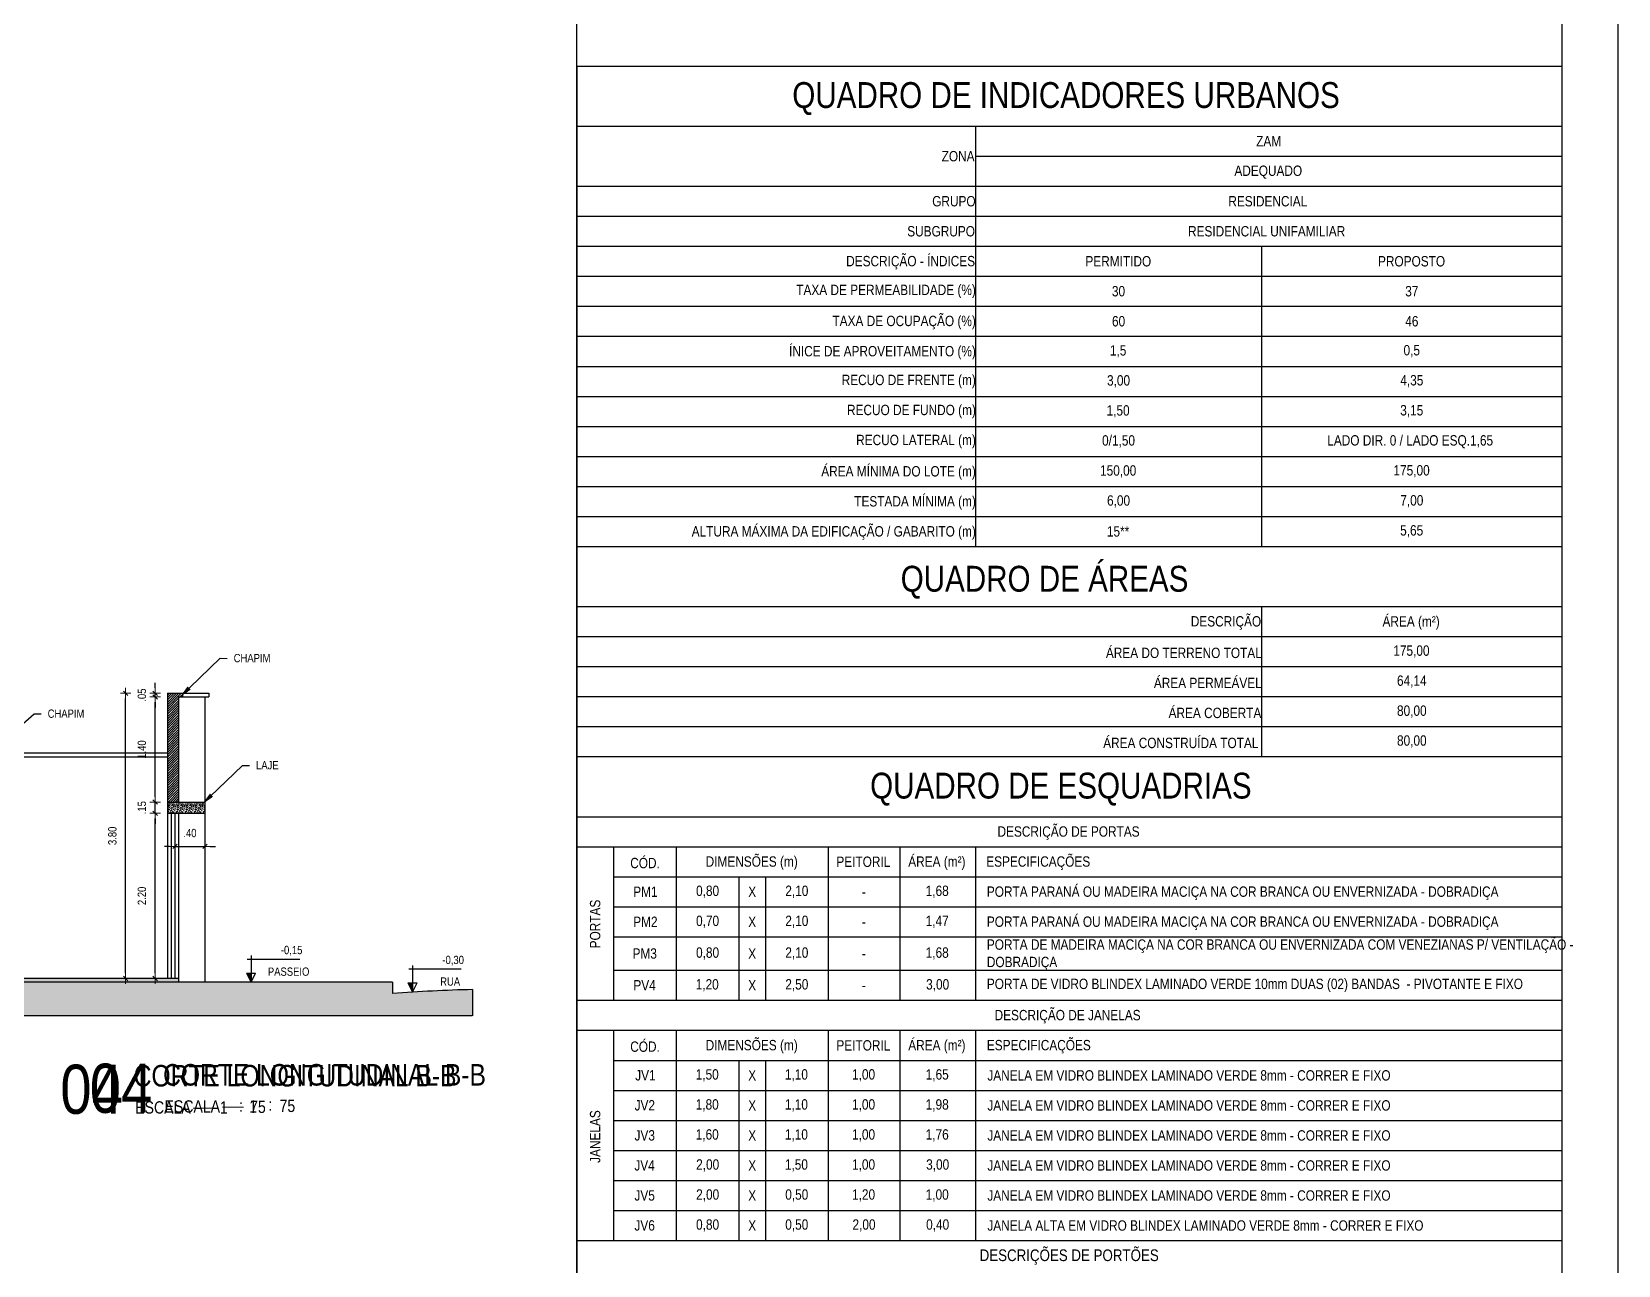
# Model space of a CAD drawing. Header units: millimetres. Extents: x -677 to -23, y -135 to 1112.
# Drawn here: x -186.03 to -164.89, y 861.22 to 877.66 of the extents above; entities that cross this region are included whole.
import ezdxf
from ezdxf.enums import TextEntityAlignment as Align

# ---------------------------------------------------------------- set-up
doc = ezdxf.new("R2010")
doc.units = ezdxf.units.MM
doc.header["$LTSCALE"] = 20
doc.header["$MEASUREMENT"] = 0
doc.header["$PDSIZE"] = -5
doc.linetypes.add('CONTINU', pattern=[0])
doc.linetypes.add('HIDDEN2', pattern=[0.1875, 0.125, -0.0625])
doc.layers.get('0').update_dxf_attribs({"linetype": 'CONTINUOUS'})
doc.layers.get('Defpoints').update_dxf_attribs({"linetype": 'CONTINUOUS'})
for name, color, linetype in [('AR-ALV', 5, 'CONTINUOUS'), ('COTAS', 7, 'CONTINUOUS'), ('E-hatch', 8, 'CONTINUOUS'), ('E-txt-g', 3, 'CONTINUOUS'), ('E-TXT-Y', 2, 'CONTINUOUS')]:
    doc.layers.add(name, color=color, linetype=linetype)
for name, color, linetype, lineweight in [('E-Cta-W', 7, 'CONTINUOUS', 20), ('E-Pen-C', 4, 'CONTINUOUS', 15), ('E-Pen-G', 3, 'CONTINUOUS', 30), ('E-Txt-W', 7, 'CONTINUOUS', 20)]:
    doc.layers.add(name, color=color, linetype=linetype, lineweight=lineweight)
doc.styles.add('F2', font='swissc.ttf')
doc.styles.add('REG60', font='romans.shx', dxfattribs={"width": 0.8, "height": 0.15})
doc.styles.add('REG80', font='romans.shx', dxfattribs={"width": 0.8, "height": 0.2})
doc.dimstyles.new('DIMENSION-1', dxfattribs={"dimtxt": 0.11, "dimasz": 0.07, "dimexe": 1, "dimexo": 0, "dimgap": 0.12, "dimtad": 1, "dimzin": 7, "dimdsep": 46, "dimtxsty": 'F2', "dimblk1": 'TRACO', "dimblk2": 'TRACO', "dimsah": 1, "dimcen": 1, "dimse1": 1, "dimse2": 1, "dimclrd": 256, "dimclre": 256, "dimclrt": 6, "dimadec": 0, "dimazin": 0, "dimtfac": 1, "dimtix": 1, "dimtmove": 2, "dimatfit": 3, "dimldrblk": 'TRACO', "dimfxl": 1, "dimtolj": 1, "dimtzin": 0, "dimarcsym": 0})
doc.dimstyles.get("Standard").update_dxf_attribs({"dimtxt": 0.18, "dimasz": 0.18, "dimexe": 0.18, "dimexo": 0.0625, "dimgap": 0.09, "dimtad": 0, "dimtih": 1, "dimtoh": 1, "dimdec": 4, "dimzin": 0, "dimdsep": 46, "dimtxsty": 'Standard', "dimcen": 0.09, "dimadec": 0, "dimazin": 0, "dimtfac": 1, "dimtdec": 4, "dimtofl": 0, "dimtmove": 0, "dimatfit": 3, "dimfxl": 1, "dimtolj": 1, "dimtzin": 0, "dimarcsym": 0})

# ---------------------------------------------------------------- blocks, each defined once
blk = doc.blocks.new('IND_DES')
at = {"layer": 'E-Txt-W', "color": 7}
blk.add_line((0.027, -0.243), (0.198, -0.243), dxfattribs=at)
at = {"layer": 'E-txt-g', "color": 7, "style": 'F2'}
for s, p in [('ESCALA', (-0.446, -0.286)), ('1', (0.243, -0.286)), (':', (0.399, -0.271))]:
    blk.add_text(s, height=0.1, dxfattribs=at).set_placement(p)
blk.add_attdef('ESCALA', (0.49, -0.281), '', height=0.1, dxfattribs=at)
at = {"layer": 'E-Txt-W', "color": 6, "style": 'F2'}
blk.add_attdef('00', text='', height=0.4, dxfattribs=at).set_placement((-0.708, -0.288), align=Align.CENTER)
at = {"layer": 'E-TXT-Y', "color": 7, "style": 'F2'}
for tag, p in [('PROJETO', (-0.456, 0.183)), ('DESENHO', (-0.458, -0.066))]:
    blk.add_attdef(tag, p, '', height=0.175, dxfattribs=at)
blk = doc.blocks.new('TXT-AMB75')
at = {"layer": 'E-txt-g', "style": 'REG80', "width": 0.8, "flags": 8}
blk.add_attdef('TXT', text='', height=0.2, dxfattribs=at).set_placement((0.005, 0.296), align=Align.CENTER)
at = {"layer": 'E-Txt-W', "style": 'REG60', "width": 0.8, "flags": 8}
blk.add_attdef('TXT', text='', height=0.15, dxfattribs=at).set_placement((0.005, 0.027), align=Align.CENTER)
blk = doc.blocks.new('TRACO')
at = {"layer": 'E-Pen-C'}
for p, q in [((-1, 0), (1, 0)), ((0, 1), (0, -1))]:
    blk.add_line(p, q, dxfattribs=at)
at = {"layer": 'E-Pen-G'}
blk.add_line((-0.42, -0.42), (0.42, 0.42), dxfattribs=at)
blk = doc.blocks.new('*D1069')
at = {"color": 4, "lineweight": -2}
blk.add_line((-201.809, 865.064), (-201.809, 870.874), dxfattribs=at)
at = {"layer": 'Defpoints', "color": 0, "linetype": 'Continuous'}
for p in [(-201.809, 870.944), (-200.465, 870.944), (-183.72, 864.994)]:
    blk.add_point(p, dxfattribs=at)
at = {"color": 4, "linetype": 'Continuous', "lineweight": -2, "xscale": 0.07, "yscale": 0.07, "zscale": 0.07}
for p, rotation in [((-201.809, 870.944), 90), ((-201.809, 864.994), 270)]:
    blk.add_blockref('TRACO', p, dxfattribs=dict(at, rotation=rotation))
at = {"color": 4, "linetype": 'Continuous', "insert": (-201.986, 867.969), "char_height": 0.11, "attachment_point": 5, "rotation": 90, "style": 'F2'}
blk.add_mtext('\\A1;5.95', dxfattribs=at)
blk = doc.blocks.new('*D1089')
at = {"color": 4, "lineweight": -2}
blk.add_line((-184.383, 865.114), (-184.383, 867.174), dxfattribs=at)
at = {"layer": 'Defpoints', "color": 0, "linetype": 'Continuous'}
for p in [(-184.383, 867.244), (-184.22, 867.244), (-184.22, 865.044)]:
    blk.add_point(p, dxfattribs=at)
at = {"color": 4, "linetype": 'Continuous', "lineweight": -2, "xscale": 0.07, "yscale": 0.07, "zscale": 0.07}
for p, rotation in [((-184.383, 867.244), 90), ((-184.383, 865.044), 270)]:
    blk.add_blockref('TRACO', p, dxfattribs=dict(at, rotation=rotation))
at = {"color": 4, "linetype": 'Continuous', "insert": (-184.56, 866.144), "char_height": 0.11, "attachment_point": 5, "rotation": 90, "style": 'F2'}
blk.add_mtext('\\A1;2.20', dxfattribs=at)
blk = doc.blocks.new('*D1090')
at = {"color": 4, "lineweight": -2}
for p, q in [((-184.383, 867.464), (-184.383, 867.534)), ((-184.383, 867.244), (-184.383, 867.394)), ((-184.383, 867.174), (-184.383, 867.104))]:
    blk.add_line(p, q, dxfattribs=at)
at = {"layer": 'Defpoints', "color": 0, "linetype": 'Continuous'}
for p in [(-184.383, 867.394), (-184.22, 867.394), (-184.22, 867.244)]:
    blk.add_point(p, dxfattribs=at)
at = {"color": 4, "linetype": 'Continuous', "lineweight": -2, "xscale": 0.07, "yscale": 0.07, "zscale": 0.07}
for p, rotation in [((-184.383, 867.394), 270), ((-184.383, 867.244), 90)]:
    blk.add_blockref('TRACO', p, dxfattribs=dict(at, rotation=rotation))
at = {"color": 4, "linetype": 'Continuous', "insert": (-184.56, 867.319), "char_height": 0.11, "attachment_point": 5, "rotation": 90, "style": 'F2'}
blk.add_mtext('\\A1;.15', dxfattribs=at)
blk = doc.blocks.new('*D1091')
at = {"color": 4, "lineweight": -2}
blk.add_line((-184.383, 867.464), (-184.383, 868.724), dxfattribs=at)
at = {"layer": 'Defpoints', "color": 0, "linetype": 'Continuous'}
for p in [(-184.383, 868.794), (-184.07, 868.794), (-184.22, 867.394)]:
    blk.add_point(p, dxfattribs=at)
at = {"color": 4, "linetype": 'Continuous', "lineweight": -2, "xscale": 0.07, "yscale": 0.07, "zscale": 0.07}
for p, rotation in [((-184.383, 868.794), 90), ((-184.383, 867.394), 270)]:
    blk.add_blockref('TRACO', p, dxfattribs=dict(at, rotation=rotation))
at = {"color": 4, "linetype": 'Continuous', "insert": (-184.56, 868.094), "char_height": 0.11, "attachment_point": 5, "rotation": 90, "style": 'F2'}
blk.add_mtext('\\A1;1.40', dxfattribs=at)
blk = doc.blocks.new('*D1092')
at = {"color": 4, "lineweight": -2}
for p, q in [((-184.383, 868.914), (-184.383, 868.984)), ((-184.383, 868.794), (-184.383, 868.844)), ((-184.383, 868.724), (-184.383, 868.654))]:
    blk.add_line(p, q, dxfattribs=at)
at = {"layer": 'Defpoints', "color": 0, "linetype": 'Continuous'}
for p in [(-184.383, 868.844), (-184.07, 868.844), (-184.07, 868.794)]:
    blk.add_point(p, dxfattribs=at)
at = {"color": 4, "linetype": 'Continuous', "lineweight": -2, "xscale": 0.07, "yscale": 0.07, "zscale": 0.07}
for p, rotation in [((-184.383, 868.844), 270), ((-184.383, 868.794), 90)]:
    blk.add_blockref('TRACO', p, dxfattribs=dict(at, rotation=rotation))
at = {"color": 4, "linetype": 'Continuous', "insert": (-184.56, 868.819), "char_height": 0.11, "attachment_point": 5, "rotation": 90, "style": 'F2'}
blk.add_mtext('\\A1;.05', dxfattribs=at)
blk = doc.blocks.new('*D1093')
at = {"color": 4, "lineweight": -2}
blk.add_line((-184.777, 865.114), (-184.777, 868.774), dxfattribs=at)
at = {"layer": 'Defpoints', "color": 0, "linetype": 'Continuous'}
for p in [(-184.777, 868.844), (-184.22, 868.844), (-184.22, 865.044)]:
    blk.add_point(p, dxfattribs=at)
at = {"color": 4, "linetype": 'Continuous', "lineweight": -2, "xscale": 0.07, "yscale": 0.07, "zscale": 0.07}
for p, rotation in [((-184.777, 868.844), 90), ((-184.777, 865.044), 270)]:
    blk.add_blockref('TRACO', p, dxfattribs=dict(at, rotation=rotation))
at = {"color": 4, "linetype": 'Continuous', "insert": (-184.953, 866.944), "char_height": 0.11, "attachment_point": 5, "rotation": 90, "style": 'F2'}
blk.add_mtext('\\A1;3.80', dxfattribs=at)
blk = doc.blocks.new('*D1094')
at = {"color": 4, "lineweight": -2}
for p, q in [((-184.19, 866.804), (-184.26, 866.804)), ((-184.12, 866.804), (-183.72, 866.804)), ((-183.65, 866.804), (-183.58, 866.804))]:
    blk.add_line(p, q, dxfattribs=at)
at = {"layer": 'Defpoints', "color": 0, "linetype": 'Continuous'}
for p in [(-184.12, 867.244), (-183.72, 867.244), (-183.72, 866.804)]:
    blk.add_point(p, dxfattribs=at)
at = {"color": 4, "linetype": 'Continuous', "lineweight": -2, "xscale": 0.07, "yscale": 0.07, "zscale": 0.07}
blk.add_blockref('TRACO', (-184.12, 866.804), dxfattribs=at)
at = {"color": 4, "linetype": 'Continuous', "lineweight": -2, "xscale": 0.07, "yscale": 0.07, "zscale": 0.07, "rotation": 180}
blk.add_blockref('TRACO', (-183.72, 866.804), dxfattribs=at)
at = {"color": 4, "linetype": 'Continuous', "insert": (-183.92, 866.981), "char_height": 0.11, "attachment_point": 5, "style": 'F2'}
blk.add_mtext('\\A1;.40', dxfattribs=at)

msp = doc.modelspace()

# ---------------------------------------------------------------- hatches: boundary and pattern name
at = {"layer": 'COTAS', "linetype": 'CONTINU'}
h = msp.add_hatch(dxfattribs=at)
h.set_pattern_fill('ANSI38', color=8, scale=0.25, style=0)
h.set_pattern_definition([(45, (-137.354455, 138.400943), (-0.0220970869, 0.0220970869), []), (135, (-137.354455, 138.400943), (-0.0662912607, 0.0220970869), [0.078125, -0.046875])])
h.paths.add_polyline_path([(-205.569, 865.144), (-205.569, 865.094), (-206.169, 865.094), (-206.169, 865.044), (-207.157, 865.044), (-207.162, 865.035), (-207.166, 865.044), (-209.795, 865.044), (-209.795, 864.544), (-180.157, 864.544), (-180.157, 864.896, 0.012456), (-181.22, 864.844), (-181.22, 864.994), (-184.07, 864.994), (-184.07, 865.044), (-186.956, 865.044), (-186.96, 865.035), (-186.965, 865.044), (-187.46, 865.044), (-187.46, 865.094), (-188.06, 865.094), (-188.06, 865.144)])
at = {"layer": 'E-hatch'}
h = msp.add_hatch(dxfattribs=at)
h.set_pattern_fill('ANSI31', color=256, scale=0.18, style=0)
h.set_pattern_definition([(45, (-138.504455, 178.922852), (-0.0159099026, 0.0159099026), [])])
h.paths.add_polyline_path([(-184.02, 868.794), (-184.02, 868.844), (-184.22, 868.844), (-184.22, 867.394), (-184.07, 867.394), (-184.07, 868.794)])
h = msp.add_hatch(dxfattribs=at)
h.set_pattern_fill('CONC', color=8, scale=0.12, style=0, pattern_type=2)
h.set_pattern_definition([(0, (0.114, 0.0768), (0, 0.12), [0, -0.12]), (0, (0.1152, 0.0348), (0, 0.12), [0, -0.12]), (0, (0.1188, 0.0996), (0, 0.12), [0, -0.12]), (338.1986, (0.0564, 0.0624), (0.36000003276, -0.11999998926), [0.01292436, -0.63329544]), (216.8699, (0.0684, 0.0576), (0.35999999014, 0.2400000148), [0.006, -0.594]), (130.6013, (0.0636, 0.054), (0.60000005055, -0.71999988218), [0.0110634, -1.09528188]), (206.5651, (0.024, 0.0396), (-0.119999899, -0.120000157), [0.00268332, -0.26564484]), (326.3099, (0.0216, 0.0384), (0.2399999469, -0.1200001601), [0.00432672, -0.42833952]), (108.4349, (0.0252, 0.036), (-0.1199998084, 0.2400000522), [0.00379476, -0.3756786]), (225, (0.1008, 0.0276), (-1e-17, -0.120000037), [0.00509112, -0.16461444]), (0, (0.0972, 0.024), (0.12, 0.12), [0.0072, -0.1128]), (135, (0.1044, 0.024), (-0.120000037, 0), [0.00509112, -0.16461444]), (251.5651, (0.0864, 0.1044), (0.1199998084, 0.2400000522), [0.00379476, -0.3756786]), (0, (0.0852, 0.1008), (0.12, 0.12), [0.006, -0.114]), (143.1301, (0.0912, 0.1008), (-0.35999999014, 0.2400000148), [0.006, -0.594]), (213.6901, (0.0228, 0.1056), (0.2399999469, 0.1200001601), [0.00432672, -0.42833952]), (341.5651, (0.0192, 0.1032), (-0.2400000522, 0.1199998084), [0.00758952, -0.37188384]), (126.8699, (0.0264, 0.1008), (0.2400000148, -0.35999999014), [0.006, -0.594]), (0, (0.0576, 0.1008), (0, 0.12), [0, -0.12]), (0, (0.0252, 0.0696), (0, 0.12), [0, -0.12]), (0, (0.0588, 0.0252), (0, 0.12), [0, -0.12]), (0, (0.0912, 0.0624), (0, 0.12), [0, -0.12]), (0, (0.0564, 0.0828), (0, 0.12), [0, -0.12]), (0, (0.03, 0.0864), (0, 0.12), [0, -0.12]), (0, (0.0408, 0.0792), (0, 0.12), [0, -0.12]), (0, (0.036, 0.0504), (0, 0.12), [0, -0.12]), (0, (0.0072, 0.0552), (0, 0.12), [0, -0.12]), (0, (0.0084, 0.0828), (0, 0.12), [0, -0.12]), (0, (0.0048, 0.1092), (0, 0.12), [0, -0.12]), (0, (0.042, 0.114), (0, 0.12), [0, -0.12]), (0, (0.0684, 0.1188), (0, 0.12), [0, -0.12]), (0, (0.1104, 0.114), (0, 0.12), [0, -0.12]), (0, (0.0816, 0.0768), (0, 0.12), [0, -0.12]), (0, (0.0696, 0.0984), (0, 0.12), [0, -0.12]), (0, (0.0792, 0.0408), (0, 0.12), [0, -0.12]), (0, (0.0432, 0.0348), (0, 0.12), [0, -0.12]), (0, (0.0792, 0.0084), (0, 0.12), [0, -0.12]), (0, (0.0396, 0.0156), (0, 0.12), [0, -0.12]), (0, (0.0012, 0.012), (0, 0.12), [0, -0.12]), (0, (0.0156, 0.006), (0, 0.12), [0, -0.12]), (0, (0.0168, 0.0228), (0, 0.12), [0, -0.12]), (0, (0.0972, 0.0036), (0, 0.12), [0, -0.12]), (0, (0.1116, 0.0528), (0, 0.12), [0, -0.12]), (0, (0.1056, 0.0888), (0, 0.12), [0, -0.12]), (0, (0.0504, 0.0024), (0, 0.12), [0, -0.12])])
h.paths.add_polyline_path([(-184.22, 867.394), (-184.22, 867.244), (-183.72, 867.244), (-183.72, 867.394)])

# ---------------------------------------------------------------- linework, layer by layer
at = {"color": 7, "linetype": 'Continuous'}
for p, q in [((-178.766, 859.953), (-178.766, 882.378)), ((-178.767, 872.799), (-165.641, 872.799)), ((-178.767, 872.399), (-165.641, 872.399)), ((-178.767, 871.599), (-165.641, 871.599)), ((-178.767, 871.199), (-165.641, 871.199)), ((-184.17, 867.244), (-184.17, 865.044)), ((-184.12, 867.244), (-184.12, 865.044))]:
    msp.add_line(p, q, dxfattribs=at)
at = {"linetype": 'Continuous'}
for p, q in [((-178.767, 877.199), (-165.641, 877.199)), ((-178.767, 877.199), (-178.767, 859.953)), ((-165.641, 877.199), (-165.641, 859.953)), ((-178.767, 876.399), (-165.641, 876.399)), ((-173.456, 876.399), (-173.456, 870.799)), ((-173.456, 875.999), (-165.641, 875.999)), ((-178.767, 875.599), (-165.641, 875.599)), ((-178.767, 875.199), (-165.641, 875.199)), ((-178.767, 874.799), (-165.641, 874.799)), ((-169.643, 874.799), (-169.643, 870.799)), ((-178.767, 874.399), (-165.641, 874.399)), ((-178.767, 873.999), (-165.641, 873.999)), ((-178.767, 873.599), (-165.641, 873.599)), ((-178.767, 873.199), (-165.641, 873.199)), ((-178.767, 871.999), (-165.641, 871.999)), ((-178.767, 870.799), (-165.641, 870.799)), ((-178.767, 869.999), (-165.641, 869.999)), ((-169.643, 869.999), (-169.643, 867.999)), ((-178.767, 869.599), (-165.641, 869.599)), ((-178.767, 869.199), (-165.641, 869.199)), ((-178.767, 868.799), (-165.641, 868.799)), ((-178.767, 868.399), (-165.641, 868.399)), ((-178.767, 867.999), (-165.641, 867.999)), ((-178.767, 867.199), (-165.641, 867.199)), ((-178.767, 866.799), (-165.641, 866.799)), ((-178.276, 866.799), (-178.276, 864.753)), ((-177.441, 866.799), (-177.441, 864.753)), ((-175.418, 866.799), (-175.418, 864.753)), ((-174.463, 866.799), (-174.463, 864.753)), ((-173.456, 866.799), (-173.456, 864.753)), ((-178.276, 866.399), (-165.641, 866.399)), ((-176.606, 866.399), (-176.606, 864.753)), ((-176.253, 866.399), (-176.253, 864.753)), ((-178.276, 865.999), (-165.641, 865.999)), ((-178.276, 865.599), (-165.641, 865.599)), ((-178.276, 865.599), (-165.641, 865.599)), ((-178.276, 865.153), (-165.641, 865.153)), ((-178.767, 864.753), (-165.641, 864.753)), ((-178.767, 864.353), (-165.641, 864.353)), ((-178.276, 864.353), (-178.276, 861.553)), ((-177.441, 864.353), (-177.441, 861.553)), ((-175.418, 864.353), (-175.418, 861.553)), ((-174.463, 864.353), (-174.463, 861.553)), ((-173.456, 864.353), (-173.456, 861.553)), ((-178.276, 863.953), (-165.641, 863.953)), ((-176.606, 863.953), (-176.606, 861.553)), ((-176.253, 863.953), (-176.253, 861.553)), ((-178.276, 863.553), (-165.641, 863.553)), ((-178.276, 863.153), (-165.641, 863.153)), ((-178.276, 862.753), (-165.641, 862.753)), ((-178.276, 862.353), (-165.641, 862.353)), ((-178.276, 861.953), (-165.641, 861.953)), ((-178.767, 861.553), (-165.641, 861.553))]:
    msp.add_line(p, q, dxfattribs=at)
at = {"color": 5, "linetype": 'Continuous'}
for p, q in [((-184.22, 868.844), (-184.22, 867.244)), ((-184.22, 868.844), (-184.02, 868.844)), ((-184.07, 868.794), (-184.07, 867.394)), ((-184.07, 868.794), (-184.02, 868.794)), ((-184.02, 868.844), (-184.02, 868.794)), ((-184.22, 867.394), (-183.72, 867.394)), ((-184.22, 867.244), (-183.72, 867.244)), ((-183.72, 867.394), (-183.72, 867.244))]:
    msp.add_line(p, q, dxfattribs=at)
at = {"color": 8, "linetype": 'Continuous'}
for p, q in [((-184.22, 868.044), (-188.06, 868.044)), ((-184.22, 867.994), (-188.06, 867.994)), ((-184.22, 867.244), (-184.22, 865.044)), ((-184.07, 867.244), (-184.07, 865.044)), ((-180.157, 864.896), (-180.157, 864.545))]:
    msp.add_line(p, q, dxfattribs=at)
at = {"color": 2, "linetype": 'Continuous'}
for p, q in [((-184.07, 867.244), (-184.22, 867.244)), ((-184.22, 867.244), (-184.07, 867.244))]:
    msp.add_line(p, q, dxfattribs=at)
for p, q in [((-183.106, 865.349), (-183.106, 864.994)), ((-183.167, 865.116), (-183.106, 864.994)), ((-183.167, 865.116), (-183.045, 865.116)), ((-183.156, 865.303), (-182.456, 865.303)), ((-183.106, 864.994), (-183.045, 865.116)), ((-181.004, 865.171), (-180.305, 865.171)), ((-180.954, 865.217), (-180.954, 864.862)), ((-181.015, 864.984), (-180.954, 864.862)), ((-181.015, 864.984), (-180.893, 864.984)), ((-180.954, 864.862), (-180.893, 864.984))]:
    msp.add_line(p, q)
at = {"color": 8, "linetype": 'HIDDEN2'}
msp.add_line((-184.07, 864.994), (-209.795, 864.994), dxfattribs=at)
at = {"color": 1, "linetype": 'Continuous'}
for p, q in [((-184.07, 865.044), (-187.46, 865.044)), ((-184.07, 865.044), (-184.07, 864.994)), ((-181.22, 864.994), (-184.07, 864.994)), ((-181.22, 864.994), (-181.22, 864.944)), ((-181.22, 864.994), (-181.22, 864.844))]:
    msp.add_line(p, q, dxfattribs=at)
at = {"color": 2}
msp.add_lwpolyline([(-227.971, 838.578), (-164.891, 838.578), (-164.891, 883.128), (-227.971, 883.128)], close=True, dxfattribs=at)
at = {"color": 5, "linetype": 'Continuous'}
msp.add_lwpolyline([(-226.096, 882.378), (-165.641, 882.378), (-165.641, 839.328), (-226.096, 839.328)], close=True, dxfattribs=at)
at = {"color": 1, "linetype": 'Continuous'}
msp.add_arc((-179.654, 843.535), 21.367, 91.3487, 94.2033, dxfattribs=at)
for points in [[(-183.167, 865.116), (-183.106, 865.116), (-183.106, 864.994)], [(-181.015, 864.984), (-180.954, 864.984), (-180.954, 864.862)]]:
    msp.add_solid(points)
at = {"layer": 'AR-ALV', "color": 6, "linetype": 'Continuous'}
for p, q in [((-184.02, 868.844), (-183.67, 868.844)), ((-184.02, 868.794), (-183.67, 868.794)), ((-183.72, 868.794), (-183.72, 867.394)), ((-183.67, 868.844), (-183.67, 868.794)), ((-183.72, 867.244), (-183.72, 864.994))]:
    msp.add_line(p, q, dxfattribs=at)
at = {"layer": 'AR-ALV', "color": 8, "linetype": 'Continuous'}
for p, q in [((-184.22, 867.244), (-184.22, 865.044)), ((-184.07, 867.244), (-184.07, 865.044))]:
    msp.add_line(p, q, dxfattribs=at)
at = {"layer": 'AR-ALV', "color": 7, "linetype": 'Continuous'}
for p, q in [((-184.17, 867.244), (-184.17, 865.044)), ((-184.12, 867.244), (-184.12, 865.044))]:
    msp.add_line(p, q, dxfattribs=at)
at = {"layer": 'COTAS', "color": 8, "linetype": 'CONTINU'}
msp.add_line((-180.161, 864.544), (-209.795, 864.544), dxfattribs=at)

# ---------------------------------------------------------------- block references
ref = msp.add_blockref('TXT-AMB75', (-182.569, 865.152), dxfattribs=dict(xscale=0.7290000000000001, yscale=0.7290000000000001, zscale=0.7290000000000001))
ref.add_attrib('TXT', '-0,15', dxfattribs={"layer": 'E-txt-g', "color": 2, "height": 0.11, "style": 'F2'}).set_placement((-182.565, 865.368), align=Align.CENTER)
ref = msp.add_blockref('TXT-AMB75', (-180.417, 865.02), dxfattribs=dict(xscale=0.7290000000000001, yscale=0.7290000000000001, zscale=0.7290000000000001))
ref.add_attrib('TXT', '-0,30', dxfattribs={"layer": 'E-txt-g', "color": 2, "height": 0.11, "style": 'F2'}).set_placement((-180.413, 865.236), align=Align.CENTER)
ref = msp.add_blockref('TXT-AMB75', (-182.609, 864.864), dxfattribs=dict(xscale=0.7290000000000001, yscale=0.7290000000000001, zscale=0.7290000000000001))
ref.add_attrib('TXT', 'PASSEIO', dxfattribs={"layer": 'E-txt-g', "color": 2, "height": 0.11, "style": 'F2'}).set_placement((-182.605, 865.08), align=Align.CENTER)
ref = msp.add_blockref('TXT-AMB75', (-180.457, 864.732), dxfattribs=dict(xscale=0.7290000000000001, yscale=0.7290000000000001, zscale=0.7290000000000001))
ref.add_attrib('TXT', 'RUA', dxfattribs={"layer": 'E-txt-g', "color": 2, "height": 0.11, "style": 'F2'}).set_placement((-180.453, 864.948), align=Align.CENTER)
ref = msp.add_blockref('IND_DES', (-183.919, 863.712), dxfattribs=dict(xscale=1.636240131907927, yscale=1.636240131907927, zscale=1.636240131907927))
ref.add_attrib('00', '04', dxfattribs={"layer": 'E-Txt-W', "height": 0.6545, "style": 'F2'}).set_placement((-185.23, 863.241), align=Align.CENTER)
ref.add_attrib('DESENHO', 'CORTE LONGITUDINAL B-B', (-184.669, 863.605), dxfattribs={"layer": 'E-TXT-Y', "color": 2, "height": 0.28634, "style": 'F2'})
ref.add_attrib('ESCALA', '75', (-183.118, 863.252), dxfattribs={"layer": 'E-txt-g', "color": 7, "height": 0.1636, "style": 'F2'})
ref = msp.add_blockref('IND_DES', (-183.528, 863.725), dxfattribs=dict(xscale=1.636240131907927, yscale=1.636240131907927, zscale=1.636240131907927))
ref.add_attrib('00', '04', dxfattribs={"layer": 'E-Txt-W', "height": 0.6545, "style": 'F2'}).set_placement((-184.838, 863.254), align=Align.CENTER)
ref.add_attrib('DESENHO', 'CORTE LONGITUDINAL B-B', (-184.277, 863.617), dxfattribs={"layer": 'E-TXT-Y', "color": 2, "height": 0.28634, "style": 'F2'})
ref.add_attrib('ESCALA', '75', (-182.726, 863.265), dxfattribs={"layer": 'E-txt-g', "color": 7, "height": 0.1636, "style": 'F2'})

# ---------------------------------------------------------------- texts
at = {"color": 7, "linetype": 'Continuous', "style": 'F2'}
for s, height, p in [('QUADRO DE INDICADORES URBANOS', 0.34422, (-175.895, 876.641)), ('ZAM', 0.1377, (-169.715, 876.13)), ('ZONA', 0.1377, (-173.905, 875.93)), ('ADEQUADO', 0.1377, (-170.005, 875.736)), ('GRUPO', 0.1377, (-174.031, 875.33)), ('RESIDENCIAL', 0.13769, (-170.086, 875.33)), ('SUBGRUPO', 0.1377, (-174.364, 874.93)), ('RESIDENCIAL UNIFAMILIAR', 0.13769, (-170.623, 874.93)), ('DESCRIÇÃO - ÍNDICES', 0.13769, (-175.177, 874.532)), ('PERMITIDO', 0.1377, (-171.99, 874.53)), ('PROPOSTO', 0.1377, (-168.092, 874.53)), ('TAXA DE PERMEABILIDADE (%%%)', 0.13769, (-175.842, 874.149)), ('30', 0.1377, (-171.637, 874.131)), ('37', 0.1377, (-167.729, 874.131)), ('TAXA DE OCUPAÇÃO (%%%)', 0.13769, (-175.36, 873.735)), ('60', 0.1377, (-171.636, 873.731)), ('ÍNICE DE APROVEITAMENTO (%%%)', 0.13769, (-175.938, 873.332)), ('1,5', 0.1377, (-171.664, 873.343)), ('RECUO DE FRENTE (m)', 0.13769, (-175.237, 872.949)), ('3,00', 0.1377, (-171.702, 872.943)), ('4,35', 0.1377, (-167.795, 872.945)), ('RECUO DE FUNDO (m)', 0.13769, (-175.166, 872.549)), ('1,50', 0.1377, (-171.708, 872.543)), ('3,15', 0.1377, (-167.796, 872.545)), ('RECUO LATERAL (m)', 0.13769, (-175.044, 872.149)), ('0/1,50', 0.1377, (-171.768, 872.143)), ('LADO DIR. 0 / LADO ESQ.1,65', 0.13769, (-168.768, 872.144)), ('ÁREA MÍNIMA DO LOTE (m)', 0.13769, (-175.509, 871.732)), ('150,00', 0.1377, (-171.795, 871.743)), ('175,00', 0.1377, (-167.886, 871.745)), ('TESTADA MÍNIMA (m)', 0.13769, (-175.07, 871.332)), ('6,00', 0.1377, (-171.702, 871.343)), ('7,00', 0.1377, (-167.795, 871.345)), ('ALTURA MÁXIMA DA EDIFICAÇÃO / GABARITO (m)', 0.13769, (-177.235, 870.932)), ('15**', 0.1377, (-171.704, 870.931)), ('5,65', 0.1377, (-167.797, 870.945)), ('QUADRO DE ÁREAS', 0.34422, (-174.451, 870.197)), ('DESCRIÇÃO', 0.1377, (-170.586, 869.733)), ('ÁREA (m²)', 0.1377, (-168.032, 869.732)), ('ÁREA DO TERRENO TOTAL', 0.13769, (-171.717, 869.313)), ('175,00', 0.1377, (-167.888, 869.343)), ('ÁREA PERMEÁVEL', 0.13769, (-171.078, 868.912)), ('64,14', 0.1377, (-167.839, 868.943)), ('ÁREA COBERTA', 0.13769, (-170.882, 868.513)), ('80,00', 0.1377, (-167.839, 868.543)), ('ÁREA CONSTRUÍDA TOTAL', 0.13769, (-171.753, 868.113)), ('80,00', 0.1377, (-167.839, 868.145)), ('QUADRO DE ESQUADRIAS', 0.34422, (-174.858, 867.441)), ('DESCRIÇÃO DE PORTAS', 0.13769, (-173.161, 866.933)), ('CÓD.', 0.1377, (-178.054, 866.513)), ('DIMENSÕES (m)', 0.13769, (-177.049, 866.533)), ('PEITORIL', 0.1377, (-175.308, 866.53)), ('ÁREA (m²)', 0.1377, (-174.35, 866.532)), ('ESPECIFICAÇÕES', 0.13769, (-173.311, 866.533)), ('PM1', 0.1377, (-178.014, 866.13)), ('0,80', 0.1377, (-177.177, 866.143)), ('X', 0.138, (-176.482, 866.13)), ('2,10', 0.1377, (-175.988, 866.143)), ('-', 0.138, (-174.967, 866.13)), ('1,68', 0.1377, (-174.118, 866.143)), ('PORTA PARANÁ OU MADEIRA MACIÇA NA COR BRANCA OU ENVERNIZADA - DOBRADIÇA', 0.13769, (-173.303, 866.132)), ('PM2', 0.1377, (-178.014, 865.73)), ('0,70', 0.1377, (-177.177, 865.743)), ('X', 0.138, (-176.482, 865.73)), ('2,10', 0.1377, (-175.988, 865.743)), ('-', 0.138, (-174.967, 865.73)), ('1,47', 0.1377, (-174.118, 865.743)), ('PORTA PARANÁ OU MADEIRA MACIÇA NA COR BRANCA OU ENVERNIZADA - DOBRADIÇA', 0.13769, (-173.303, 865.732)), ('PORTA DE MADEIRA MACIÇA NA COR BRANCA OU ENVERNIZADA COM VENEZIANAS P/ VENTILAÇÃO -', 0.13769, (-173.303, 865.427)), ('PM3', 0.1377, (-178.023, 865.308)), ('0,80', 0.1377, (-177.177, 865.32)), ('X', 0.138, (-176.482, 865.307)), ('2,10', 0.1377, (-175.988, 865.32)), ('-', 0.138, (-174.967, 865.307)), ('1,68', 0.1377, (-174.118, 865.32)), ('DOBRADIÇA', 0.1377, (-173.303, 865.195)), ('PV4', 0.1377, (-178.012, 864.884)), ('1,20', 0.1377, (-177.182, 864.897)), ('X', 0.138, (-176.482, 864.884)), ('2,50', 0.1377, (-175.988, 864.897)), ('-', 0.138, (-174.967, 864.884)), ('3,00', 0.1377, (-174.112, 864.897)), ('PORTA DE VIDRO BLINDEX LAMINADO VERDE 10mm DUAS (02) BANDAS  - PIVOTANTE E FIXO', 0.13769, (-173.303, 864.903)), ('DESCRIÇÃO DE JANELAS', 0.13769, (-173.2, 864.487)), ('CÓD.', 0.1377, (-178.054, 864.067)), ('DIMENSÕES (m)', 0.13769, (-177.049, 864.087)), ('PEITORIL', 0.1377, (-175.308, 864.084)), ('ÁREA (m²)', 0.1377, (-174.35, 864.086)), ('ESPECIFICAÇÕES', 0.13769, (-173.303, 864.087)), ('JV1', 0.1377, (-177.988, 863.685)), ('1,50', 0.1377, (-177.182, 863.697)), ('X', 0.138, (-176.482, 863.684)), ('1,10', 0.1377, (-175.994, 863.697)), ('1,00', 0.1377, (-175.099, 863.697)), ('1,65', 0.1377, (-174.118, 863.697)), ('JANELA EM VIDRO BLINDEX LAMINADO VERDE 8mm - CORRER E FIXO', 0.13769, (-173.296, 863.684)), ('JV2', 0.1377, (-177.996, 863.285)), ('1,80', 0.1377, (-177.182, 863.297)), ('X', 0.138, (-176.482, 863.284)), ('1,10', 0.1377, (-175.994, 863.297)), ('1,00', 0.1377, (-175.099, 863.297)), ('1,98', 0.1377, (-174.118, 863.297)), ('JANELA EM VIDRO BLINDEX LAMINADO VERDE 8mm - CORRER E FIXO', 0.13769, (-173.296, 863.284)), ('JV3', 0.1377, (-177.997, 862.885)), ('1,60', 0.1377, (-177.182, 862.897)), ('X', 0.138, (-176.482, 862.884)), ('1,10', 0.1377, (-175.994, 862.897)), ('1,00', 0.1377, (-175.099, 862.897)), ('1,76', 0.1377, (-174.118, 862.897)), ('JANELA EM VIDRO BLINDEX LAMINADO VERDE 8mm - CORRER E FIXO', 0.13769, (-173.296, 862.884)), ('JV4', 0.1377, (-177.999, 862.485)), ('2,00', 0.1377, (-177.176, 862.497)), ('X', 0.138, (-176.482, 862.484)), ('1,50', 0.1377, (-175.994, 862.497)), ('1,00', 0.1377, (-175.099, 862.497)), ('3,00', 0.1377, (-174.112, 862.497)), ('JANELA EM VIDRO BLINDEX LAMINADO VERDE 8mm - CORRER E FIXO', 0.13769, (-173.296, 862.484)), ('JV5', 0.1377, (-177.998, 862.085)), ('2,00', 0.1377, (-177.176, 862.097)), ('X', 0.138, (-176.482, 862.084)), ('0,50', 0.1377, (-175.989, 862.097)), ('1,20', 0.1377, (-175.099, 862.097)), ('1,00', 0.1377, (-174.118, 862.097)), ('JANELA EM VIDRO BLINDEX LAMINADO VERDE 8mm - CORRER E FIXO', 0.13769, (-173.296, 862.084)), ('JV6', 0.1377, (-177.998, 861.685)), ('0,80', 0.1377, (-177.177, 861.697)), ('X', 0.138, (-176.482, 861.684)), ('0,50', 0.1377, (-175.989, 861.697)), ('2,00', 0.1377, (-175.093, 861.697)), ('0,40', 0.1377, (-174.112, 861.697)), ('JANELA ALTA EM VIDRO BLINDEX LAMINADO VERDE 8mm - CORRER E FIXO', 0.13769, (-173.296, 861.684)), ('DESCRIÇÕES DE PORTÕES', 0.1549, (-173.399, 861.279))]:
    msp.add_text(s, height=height, dxfattribs=at).set_placement(p)
at = {"linetype": 'Continuous', "style": 'F2'}
for s, p in [('46', (-167.729, 873.731)), ('0,5', (-167.752, 873.345))]:
    msp.add_text(s, height=0.1377, dxfattribs=at).set_placement(p)
at = {"color": 6, "style": 'F2'}
for s, p in [('CHAPIM', (-183.337, 869.257)), ('LAJE', (-183.039, 867.83))]:
    msp.add_text(s, height=0.11, dxfattribs=at).set_placement(p)
at = {"color": 7, "linetype": 'Continuous', "style": 'F2'}
for s, p in [('PORTAS', (-178.453, 865.445)), ('JANELAS', (-178.453, 862.587))]:
    msp.add_text(s, height=0.1377, rotation=90, dxfattribs=at).set_placement(p)
at = {"layer": 'E-Cta-W', "color": 4, "style": 'F2'}
msp.add_text('CHAPIM', height=0.1097, dxfattribs=at).set_placement((-185.815, 868.517))

# ---------------------------------------------------------------- dimensions: what is measured, and where the dimension line sits
at = {"color": 8, "linetype": 'Continuous'}
for base, p1, p2, picture, middle in [((-201.809, 870.944), (-183.72, 864.994), (-200.465, 870.944), '*D1069', (-201.986, 867.969)), ((-184.777, 868.844), (-184.22, 865.044), (-184.22, 868.844), '*D1093', (-184.953, 866.944)), ((-184.383, 868.844), (-184.07, 868.794), (-184.07, 868.844), '*D1092', (-184.56, 868.819)), ((-184.383, 868.794), (-184.22, 867.394), (-184.07, 868.794), '*D1091', (-184.56, 868.094)), ((-184.383, 867.394), (-184.22, 867.244), (-184.22, 867.394), '*D1090', (-184.56, 867.319)), ((-184.383, 867.244), (-184.22, 865.044), (-184.22, 867.244), '*D1089', (-184.56, 866.144))]:
    dim = msp.add_linear_dim(base=base, p1=p1, p2=p2, angle=90, dimstyle='DIMENSION-1', override={"dimclrd": 4, "dimclrt": 4, "dimadec": 8, "dimfxl": 0.5, "dimfxlon": 1}, dxfattribs=at)
    dim.commit()
    dim.dimension.update_dxf_attribs({"geometry": picture, "text_midpoint": middle})
dim = msp.add_linear_dim(base=(-183.72, 866.804), p1=(-184.12, 867.244), p2=(-183.72, 867.244), dimstyle='DIMENSION-1', override={"dimclrd": 4, "dimclrt": 4, "dimadec": 8, "dimfxl": 0.5, "dimfxlon": 1}, dxfattribs=at)
dim.commit()
dim.dimension.update_dxf_attribs({"geometry": '*D1094', "text_midpoint": (-183.92, 866.981)})

# ---------------------------------------------------------------- leaders
at = {"layer": 'E-Cta-W', "color": 4}
for points in [[(-184.06, 868.788), (-183.518, 869.31), (-183.425, 869.308)], [(-186.588, 868.049), (-185.996, 868.571), (-185.903, 868.569)], [(-183.762, 867.361), (-183.22, 867.883), (-183.127, 867.882)]]:
    msp.add_leader(points, dimstyle='Standard', dxfattribs=at)

doc.saveas('drawing.dxf')
